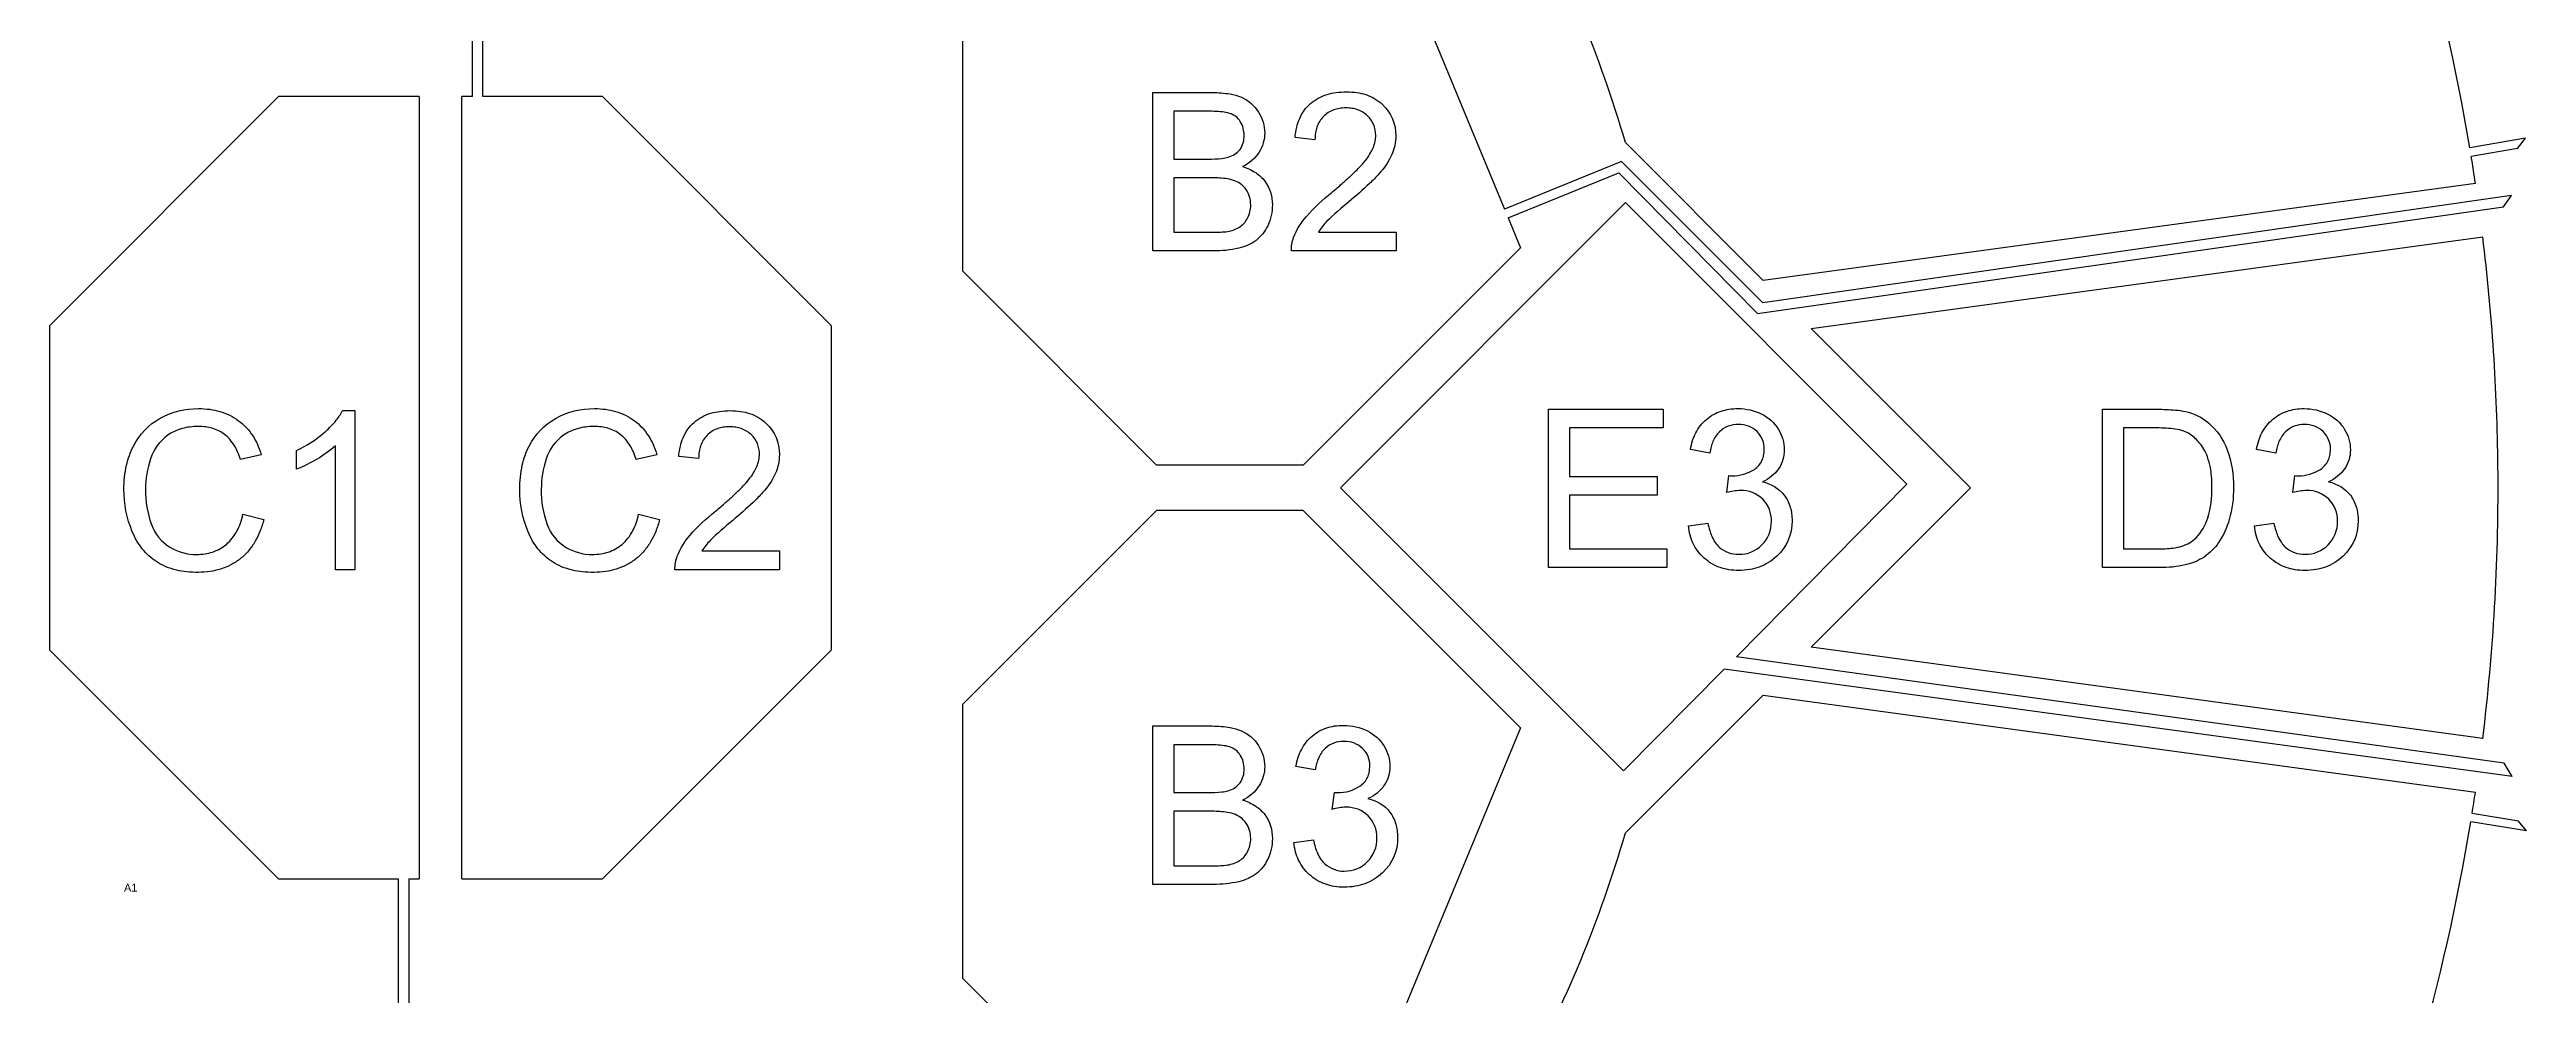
# Model space of a CAD drawing. Header units: millimetres. Extents: x -360 to 264, y -266 to 268.
# Drawn here: x -49.4 to 263.5, y -64 to 55.3 of the extents above; entities that cross this region are included whole.
import ezdxf

# ---------------------------------------------------------------- set-up
doc = ezdxf.new("R2010")
doc.units = ezdxf.units.MM
doc.layers.add('letters', color=7, linetype='Continuous', lineweight=25)
doc.layers.add('maimai_touch v53_Sketch1', color=7, linetype='Continuous')
doc.styles.add('textstyle3', font='arial.ttf')

msp = doc.modelspace()

# ---------------------------------------------------------------- linework, layer by layer
at = {"layer": 'letters', "flags": 128}
for points in [[(90, 29.92), (90, 49.92), (97.5, 49.92, -0.040934), (99.76, 49.73, -0.062466), (101.18, 49.31, -0.155055), (103.35, 47.44, -0.142579), (104.13, 44.8, -0.141304), (103.44, 42.39, -0.143013), (101.34, 40.56, -0.072978), (102.99, 39.8, -0.086185), (104.13, 38.74, -0.168329), (105.1, 35.72, -0.116197), (104.51, 33.1, -0.118811), (103.04, 31.24, -0.099101), (100.85, 30.25, -0.06112), (97.63, 29.92)], [(92.65, 41.51), (96.97, 41.51, 0.022913), (98.72, 41.59, 0.050818), (99.5, 41.75, 0.166525), (101.02, 42.74, 0.162771), (101.53, 44.49, 0.144165), (101.05, 46.24, 0.18321), (99.69, 47.28, 0.053511), (98.78, 47.46, 0.022922), (96.64, 47.56), (92.65, 47.56)], [(120.72, 32.28), (120.72, 29.92), (107.5, 29.92, -0.100524), (107.78, 31.62, -0.086918), (109.4, 34.28, -0.043664), (112.61, 37.31, 0.0066), (113.93, 38.43, 0.00853), (114.93, 39.32, 0.017724), (116.29, 40.67, 0.029904), (117.02, 41.55, 0.026751), (117.5, 42.29, 0.032234), (117.83, 42.94, 0.046016), (118.09, 43.76, 0.053335), (118.16, 44.5, 0.212985), (117.12, 46.96, 0.053889), (116.53, 47.42, 0.05357), (115.86, 47.74, 0.045034), (115.19, 47.91, 0.03901), (114.4, 47.97, 0.03933), (113.56, 47.9, 0.045909), (112.87, 47.72, 0.055319), (112.16, 47.38, 0.055958), (111.56, 46.9, 0.059076), (111.08, 46.29, 0.056126), (110.73, 45.54, 0.043231), (110.55, 44.83, 0.036274), (110.48, 43.96), (107.96, 44.22, -0.035343), (108.17, 45.52, -0.042122), (108.52, 46.57, -0.05472), (109.12, 47.65, -0.058083), (109.91, 48.52, -0.05547), (110.88, 49.19, -0.051652), (112.04, 49.68, -0.039427), (113.14, 49.91, -0.033294), (114.45, 50, -0.035955), (115.79, 49.9, -0.042618), (116.9, 49.65, -0.054448), (118.05, 49.13, -0.057237), (119.01, 48.4, -0.21445), (120.69, 44.45, -0.101473), (120.2, 42.09, -0.080664), (118.57, 39.65, -0.023876), (117.37, 38.42, -0.011802), (114.78, 36.13, 0.022217), (111.94, 33.61, 0.052359), (110.91, 32.28)], [(92.65, 32.28), (97.63, 32.28, 0.039395), (99.43, 32.37, 0.094848), (100.95, 32.92, 0.131837), (101.96, 34.03, 0.126312), (102.36, 35.72, 0.156179), (101.79, 37.66, 0.167295), (100.2, 38.82, 0.051042), (99.16, 39.05, 0.028439), (97.27, 39.15), (92.65, 39.15)], [(-24.97, -3.33), (-22.32, -4, -0.031914), (-22.81, -5.5, -0.036822), (-23.41, -6.74, -0.045722), (-24.28, -7.98, -0.048435), (-25.31, -8.97, -0.046338), (-26.49, -9.74, -0.045878), (-27.81, -10.28, -0.039835), (-29.11, -10.58, -0.035481), (-30.6, -10.68, -0.025672), (-32.09, -10.61, -0.030279), (-33.33, -10.4, -0.041263), (-34.72, -9.96, -0.046923), (-35.86, -9.37, -0.040891), (-36.84, -8.61, -0.040206), (-37.69, -7.69, -0.035401), (-38.36, -6.72, -0.032058), (-38.94, -5.55, -0.101451), (-40, -0.19, -0.053957), (-39.67, 2.85, -0.064723), (-38.81, 5.26, -0.153347), (-35.41, 8.79, -0.127948), (-30.56, 10, -0.032814), (-29.14, 9.91, -0.037239), (-27.9, 9.65, -0.044369), (-26.63, 9.16, -0.04601), (-25.51, 8.47, -0.044663), (-24.54, 7.6, -0.044124), (-23.73, 6.56, -0.038488), (-23.14, 5.47, -0.034463), (-22.66, 4.17), (-25.27, 3.56, 0.026332), (-25.64, 4.54, 0.031588), (-26.03, 5.31, 0.044721), (-26.64, 6.14, 0.051721), (-27.29, 6.74, 0.047753), (-28.02, 7.19, 0.045235), (-28.87, 7.51, 0.036566), (-29.67, 7.68, 0.031826), (-30.61, 7.74, 0.030716), (-31.7, 7.67, 0.035168), (-32.63, 7.49, 0.043275), (-33.62, 7.13, 0.045883), (-34.47, 6.63, 0.161763), (-36.64, 3.66, 0.081983), (-37.27, -0.18, 0.093314), (-36.53, -4.63, 0.170262), (-34.22, -7.48, 0.138492), (-30.82, -8.42, 0.037635), (-29.75, -8.34, 0.042056), (-28.82, -8.11, 0.0471), (-27.89, -7.71, 0.046786), (-27.05, -7.14, 0.052099), (-26.32, -6.38, 0.047594), (-25.69, -5.41, 0.035937), (-25.29, -4.48, 0.030475)], [(-10.82, -10.34), (-13.27, -10.34), (-13.27, 5.31, -0.056837), (-15.6, 3.62, -0.043748), (-18.18, 2.35), (-18.18, 4.72, 0.072848), (-14.58, 7.07, 0.039219), (-13.17, 8.54, 0.056357), (-12.4, 9.74), (-10.82, 9.74)], [(25.03, -3.33), (27.68, -4, -0.031914), (27.19, -5.5, -0.036822), (26.59, -6.74, -0.045722), (25.72, -7.98, -0.048435), (24.69, -8.97, -0.046338), (23.51, -9.74, -0.045878), (22.19, -10.28, -0.039835), (20.89, -10.58, -0.035481), (19.4, -10.68, -0.025672), (17.91, -10.61, -0.030279), (16.67, -10.4, -0.041263), (15.28, -9.96, -0.046923), (14.14, -9.37, -0.040891), (13.16, -8.61, -0.040206), (12.31, -7.69, -0.035401), (11.64, -6.72, -0.032058), (11.06, -5.55, -0.101451), (10, -0.19, -0.053957), (10.33, 2.85, -0.064723), (11.19, 5.26, -0.153347), (14.59, 8.79, -0.127948), (19.44, 10, -0.032814), (20.86, 9.91, -0.037239), (22.1, 9.65, -0.044369), (23.37, 9.16, -0.04601), (24.49, 8.47, -0.044663), (25.46, 7.6, -0.044124), (26.27, 6.56, -0.038488), (26.86, 5.47, -0.034463), (27.34, 4.17), (24.73, 3.56, 0.026332), (24.36, 4.54, 0.031588), (23.97, 5.31, 0.044721), (23.36, 6.14, 0.051721), (22.71, 6.74, 0.047753), (21.98, 7.19, 0.045235), (21.13, 7.51, 0.036566), (20.33, 7.68, 0.031826), (19.39, 7.74, 0.030716), (18.3, 7.67, 0.035168), (17.37, 7.49, 0.043275), (16.38, 7.13, 0.045883), (15.53, 6.63, 0.161763), (13.36, 3.66, 0.081983), (12.73, -0.18, 0.093314), (13.47, -4.63, 0.170262), (15.78, -7.48, 0.138492), (19.18, -8.42, 0.037635), (20.25, -8.34, 0.042056), (21.18, -8.11, 0.0471), (22.11, -7.71, 0.046786), (22.95, -7.14, 0.052099), (23.68, -6.38, 0.047594), (24.31, -5.41, 0.035937), (24.71, -4.48, 0.030475)], [(42.84, -7.98), (42.84, -10.34), (29.62, -10.34, -0.100524), (29.91, -8.64, -0.086918), (31.52, -5.98, -0.043664), (34.74, -2.95, 0.0066), (36.06, -1.83, 0.00853), (37.06, -0.94, 0.017724), (38.42, 0.41, 0.029904), (39.14, 1.29, 0.026751), (39.63, 2.03, 0.032234), (39.95, 2.68, 0.046016), (40.21, 3.5, 0.053335), (40.29, 4.24, 0.212985), (39.25, 6.71, 0.053889), (38.66, 7.16, 0.05357), (37.99, 7.48, 0.045034), (37.32, 7.65, 0.03901), (36.52, 7.71, 0.03933), (35.69, 7.64, 0.045909), (34.99, 7.46, 0.055319), (34.29, 7.12, 0.055958), (33.69, 6.64, 0.059076), (33.2, 6.03, 0.056126), (32.85, 5.28, 0.043231), (32.68, 4.57, 0.036274), (32.61, 3.7), (30.09, 3.96, -0.035343), (30.3, 5.26, -0.042122), (30.64, 6.31, -0.05472), (31.25, 7.39, -0.058083), (32.04, 8.26, -0.05547), (33, 8.93, -0.051652), (34.17, 9.42, -0.039427), (35.26, 9.65, -0.033294), (36.58, 9.74, -0.035955), (37.92, 9.64, -0.042618), (39.02, 9.39, -0.054448), (40.18, 8.87, -0.057237), (41.14, 8.14, -0.21445), (42.81, 4.19, -0.101473), (42.32, 1.83, -0.080664), (40.69, -0.61, -0.023876), (39.5, -1.84, -0.011802), (36.91, -4.13, 0.022217), (34.07, -6.65, 0.052359), (33.03, -7.98)], [(157.66, -4.8), (160.12, -4.47, 0.023645), (160.35, -5.39, 0.02942), (160.61, -6.1, 0.046913), (161.06, -6.92, 0.058823), (161.55, -7.48, 0.192667), (164.03, -8.4, 0.207918), (166.96, -7.2, 0.206179), (168.15, -4.23, 0.207717), (167.05, -1.44, 0.205846), (164.24, -0.34, 0.062437), (162.5, -0.61), (162.78, 1.54, 0.026432), (163.17, 1.51, 0.148573), (166, 2.33, 0.06728), (166.57, 2.83, 0.071389), (166.96, 3.43, 0.060158), (167.17, 4.06, 0.049732), (167.25, 4.86, 0.211404), (166.34, 7.09, 0.201998), (163.98, 7.98, 0.198229), (161.59, 7.08, 0.055886), (161.13, 6.54, 0.048531), (160.75, 5.83, 0.033829), (160.53, 5.19, 0.027978), (160.36, 4.38), (157.91, 4.82, -0.034161), (158.2, 5.97, -0.039368), (158.59, 6.92, -0.048015), (159.2, 7.86, -0.049996), (159.95, 8.64, -0.048661), (160.83, 9.25, -0.048475), (161.81, 9.68, -0.041999), (162.79, 9.92, -0.037169), (163.92, 10, -0.120042), (166.94, 9.3, -0.14302), (169.04, 7.38, -0.138675), (169.77, 4.8, -0.148943), (169.08, 2.44, -0.143144), (167.02, 0.75, -0.180013), (169.77, -0.95, -0.047571), (170.22, -1.66, -0.045468), (170.53, -2.48, -0.037261), (170.7, -3.26, -0.032565), (170.76, -4.17, -0.214099), (168.85, -8.62, -0.051112), (167.79, -9.43, -0.052192), (166.61, -10.01, -0.046305), (165.41, -10.32, -0.040948), (164.02, -10.44, -0.039033), (162.76, -10.34, -0.044211), (161.67, -10.07, -0.050343), (160.6, -9.57, -0.05002), (159.64, -8.87, -0.048021), (158.85, -8, -0.04971), (158.26, -7.03, -0.045816), (157.88, -6, -0.041299)], [(210, -10.08), (210, 9.92), (216.89, 9.92, -0.020074), (219.21, 9.82, -0.037253), (220.45, 9.63, -0.122267), (223.38, 8.2, -0.129875), (225.75, 4.78, -0.090537), (226.53, 0.03, -0.073284), (226, -4.01, -0.082637), (224.64, -6.92, -0.08939), (222.82, -8.74, -0.087885), (220.43, -9.74, -0.059487), (217.22, -10.08)], [(229.18, -4.8), (231.64, -4.47, 0.023645), (231.87, -5.39, 0.02942), (232.13, -6.1, 0.046913), (232.59, -6.92, 0.058823), (233.08, -7.48, 0.192667), (235.56, -8.4, 0.207918), (238.48, -7.2, 0.206179), (239.68, -4.23, 0.207717), (238.57, -1.44, 0.205846), (235.76, -0.34, 0.062437), (234.03, -0.61), (234.3, 1.54, 0.026432), (234.7, 1.51, 0.148573), (237.52, 2.33, 0.06728), (238.09, 2.83, 0.071389), (238.49, 3.43, 0.060158), (238.7, 4.06, 0.049732), (238.78, 4.86, 0.211404), (237.86, 7.09, 0.201998), (235.5, 7.98, 0.198229), (233.11, 7.08, 0.055886), (232.66, 6.54, 0.048531), (232.28, 5.83, 0.033829), (232.06, 5.19, 0.027978), (231.89, 4.38), (229.43, 4.82, -0.034161), (229.72, 5.97, -0.039368), (230.12, 6.92, -0.048015), (230.73, 7.86, -0.049996), (231.48, 8.64, -0.048661), (232.36, 9.25, -0.048475), (233.34, 9.68, -0.041999), (234.32, 9.92, -0.037169), (235.45, 10, -0.120042), (238.46, 9.3, -0.14302), (240.57, 7.38, -0.138675), (241.3, 4.8, -0.148943), (240.6, 2.44, -0.143144), (238.54, 0.75, -0.180013), (241.3, -0.95, -0.047571), (241.74, -1.66, -0.045468), (242.06, -2.48, -0.037261), (242.22, -3.26, -0.032565), (242.28, -4.17, -0.214099), (240.37, -8.62, -0.051112), (239.32, -9.43, -0.052192), (238.14, -10.01, -0.046305), (236.94, -10.32, -0.040948), (235.54, -10.44, -0.039033), (234.28, -10.34, -0.044211), (233.2, -10.07, -0.050343), (232.13, -9.57, -0.05002), (231.17, -8.87, -0.048021), (230.37, -8, -0.04971), (229.78, -7.03, -0.045816), (229.4, -6, -0.041299)], [(212.65, -7.72), (216.92, -7.72, 0.029541), (218.88, -7.61, 0.04958), (220.02, -7.35, 0.118299), (221.81, -6.32, 0.117505), (223.28, -3.79, 0.079086), (223.81, 0.07, 0.020126), (223.75, 1.45, 0.024902), (223.61, 2.55, 0.040288), (223.24, 3.91, 0.051939), (222.78, 4.89, 0.031078), (222.25, 5.65, 0.03618), (221.71, 6.23, 0.046087), (221.01, 6.78, 0.049551), (220.27, 7.15, 0.062134), (219.18, 7.42, 0.029748), (216.85, 7.56), (212.65, 7.56)], [(90, -50.08), (90, -30.08), (97.5, -30.08, -0.040934), (99.76, -30.27, -0.062466), (101.18, -30.69, -0.155055), (103.35, -32.56, -0.142579), (104.13, -35.2, -0.141304), (103.44, -37.61, -0.143013), (101.34, -39.44, -0.072978), (102.99, -40.2, -0.086185), (104.13, -41.26, -0.168329), (105.1, -44.28, -0.116197), (104.51, -46.9, -0.118811), (103.04, -48.76, -0.099101), (100.85, -49.75, -0.06112), (97.63, -50.08)], [(107.82, -44.8), (110.28, -44.47, 0.023645), (110.51, -45.39, 0.02942), (110.77, -46.1, 0.046913), (111.23, -46.92, 0.058823), (111.72, -47.48, 0.192667), (114.19, -48.4, 0.207918), (117.12, -47.2, 0.206179), (118.31, -44.23, 0.207717), (117.21, -41.44, 0.205846), (114.4, -40.34, 0.062437), (112.67, -40.61), (112.94, -38.46, 0.026432), (113.34, -38.49, 0.148573), (116.16, -37.67, 0.06728), (116.73, -37.17, 0.071389), (117.13, -36.57, 0.060158), (117.33, -35.94, 0.049732), (117.41, -35.14, 0.211404), (116.5, -32.91, 0.201998), (114.14, -32.02, 0.198229), (111.75, -32.92, 0.055886), (111.3, -33.46, 0.048531), (110.92, -34.17, 0.033829), (110.69, -34.81, 0.027978), (110.52, -35.62), (108.07, -35.18, -0.034161), (108.36, -34.03, -0.039368), (108.76, -33.08, -0.048015), (109.37, -32.14, -0.049996), (110.12, -31.36, -0.048661), (110.99, -30.75, -0.048475), (111.98, -30.32, -0.041999), (112.95, -30.08, -0.037169), (114.09, -30, -0.120042), (117.1, -30.7, -0.14302), (119.21, -32.62, -0.138675), (119.94, -35.2, -0.148943), (119.24, -37.56, -0.143144), (117.18, -39.25, -0.180013), (119.94, -40.95, -0.047571), (120.38, -41.66, -0.045468), (120.7, -42.48, -0.037261), (120.86, -43.26, -0.032565), (120.92, -44.17, -0.214099), (119.01, -48.62, -0.051112), (117.95, -49.43, -0.052192), (116.78, -50.01, -0.046305), (115.58, -50.32, -0.040948), (114.18, -50.44, -0.039033), (112.92, -50.34, -0.044211), (111.84, -50.07, -0.050343), (110.77, -49.57, -0.05002), (109.81, -48.87, -0.048021), (109.01, -48, -0.04971), (108.42, -47.03, -0.045816), (108.04, -46, -0.041299)], [(92.65, -38.49), (96.97, -38.49, 0.022913), (98.72, -38.41, 0.050818), (99.5, -38.25, 0.166525), (101.02, -37.26, 0.162771), (101.53, -35.51, 0.144165), (101.05, -33.76, 0.18321), (99.69, -32.72, 0.053511), (98.78, -32.54, 0.022922), (96.64, -32.44), (92.65, -32.44)], [(92.65, -47.72), (97.63, -47.72, 0.039395), (99.43, -47.63, 0.094848), (100.95, -47.08, 0.131837), (101.96, -45.97, 0.126312), (102.36, -44.28, 0.156179), (101.79, -42.34, 0.167295), (100.2, -41.18, 0.051042), (99.16, -40.95, 0.028439), (97.27, -40.85), (92.65, -40.85)]]:
    msp.add_lwpolyline(points, format="xyb", close=True, dxfattribs=at)
msp.add_lwpolyline([(140, -10.08), (140, 9.92), (154.46, 9.92), (154.46, 7.56), (142.65, 7.56), (142.65, 1.43), (153.71, 1.43), (153.71, -0.91), (142.65, -0.91), (142.65, -7.72), (154.92, -7.72), (154.92, -10.08)], close=True, dxfattribs=at)
at = {"layer": 'maimai_touch v53_Sketch1'}
for p, q in [((4.02, 49.4), (4.02, 73.7)), ((5.36, 49.4), (5.36, 73.7)), ((117.92, 75.03), (134.42, 35.2)), ((66, 27.34), (66, 61.97)), ((-20.46, 49.4), (-49.4, 20.46)), ((-2.68, 49.4), (-20.46, 49.4)), ((-2.68, 49.4), (-2.68, -49.4)), ((2.68, -49.4), (2.68, 49.4)), ((4.02, 49.4), (2.68, 49.4)), ((20.46, 49.4), (5.36, 49.4)), ((49.4, 20.46), (20.46, 49.4)), ((263.41, 44.17), (256.39, 42.94)), ((262.41, 42.86), (263.41, 44.17)), ((149.21, 41.22), (134.42, 35.2)), ((167.06, 23.37), (149.21, 41.22)), ((167.12, 26.18), (149.71, 43.59)), ((262.41, 42.86), (256.57, 41.84)), ((134.88, 34.11), (148.87, 39.76)), ((148.87, 39.76), (166.39, 22.02)), ((257.1, 38.43), (167.12, 26.18)), ((149.71, 36.01), (113.7, 0)), ((185.26, 0.46), (149.71, 36.01)), ((166.39, 22.02), (260.64, 35.5)), ((261.67, 36.9), (167.06, 23.37)), ((260.64, 35.5), (261.67, 36.9)), ((134.88, 34.11), (136.44, 30.32)), ((173.16, 20.13), (258.02, 31.68)), ((108.98, 2.86), (136.44, 30.32)), ((90.48, 2.86), (66, 27.34)), ((-49.4, 20.46), (-49.4, -20.46)), ((49.4, -20.46), (49.4, 20.46)), ((193.3, 0), (173.16, 20.13)), ((108.98, 2.86), (90.48, 2.86)), ((113.7, 0), (149.46, -35.76)), ((163.72, -21.34), (185.26, 0.46)), ((173.16, -20.13), (193.3, 0)), ((259.96, 1.61), (259.95, 2.68)), ((66, -27.34), (90.48, -2.85)), ((108.98, -2.85), (90.48, -2.85)), ((108.98, -2.85), (136.44, -30.32)), ((-49.4, -20.46), (-20.46, -49.4)), ((20.46, -49.4), (49.4, -20.46)), ((260.74, -34.77), (163.72, -21.34)), ((258.02, -31.68), (173.16, -20.13)), ((149.46, -35.76), (162.16, -22.91)), ((261.73, -36.46), (162.16, -22.91)), ((66, -61.96), (66, -27.34)), ((149.71, -43.58), (167.12, -26.18)), ((167.12, -26.18), (257.1, -38.42)), ((136.44, -30.32), (119.94, -70.16)), ((261.73, -36.46), (260.74, -34.77)), ((263.55, -43.33), (256.51, -42.19)), ((262.54, -42.09), (256.68, -41.14)), ((263.55, -43.33), (262.54, -42.09)), ((-20.46, -49.4), (-5.36, -49.4)), ((-5.36, -49.4), (-5.36, -73.7)), ((-4.02, -49.4), (-4.02, -73.7)), ((-4.02, -49.4), (-2.68, -49.4)), ((2.68, -49.4), (20.46, -49.4)), ((79.08, -75.04), (66, -61.96))]:
    msp.add_line(p, q, dxfattribs=at)
for centre, radius, start, end in [((0, 0), 259.96, 9.5071, 36.4998), ((0, 0), 155.92, 16.2322, 28.7669), ((0, 0), 259.96, 8.5, 9.2602), ((0, 0), 259.96, 0.5903, 7), ((0, 0), 259.96, 353, 0.354), ((0, 0), 259.96, 350.8939, 351.4998), ((0, 0.01), 155.92, 331.2322, 343.7669), ((0, 0), 259.96, 323.5, 350.6602)]:
    msp.add_arc(centre, radius, start, end, dxfattribs=at)

# ---------------------------------------------------------------- texts
at = {"layer": 'letters', "insert": (-40, -50), "char_height": 1, "attachment_point": 1, "style": 'textstyle3'}
msp.add_mtext('A1', dxfattribs=at)

doc.saveas('drawing.dxf')
